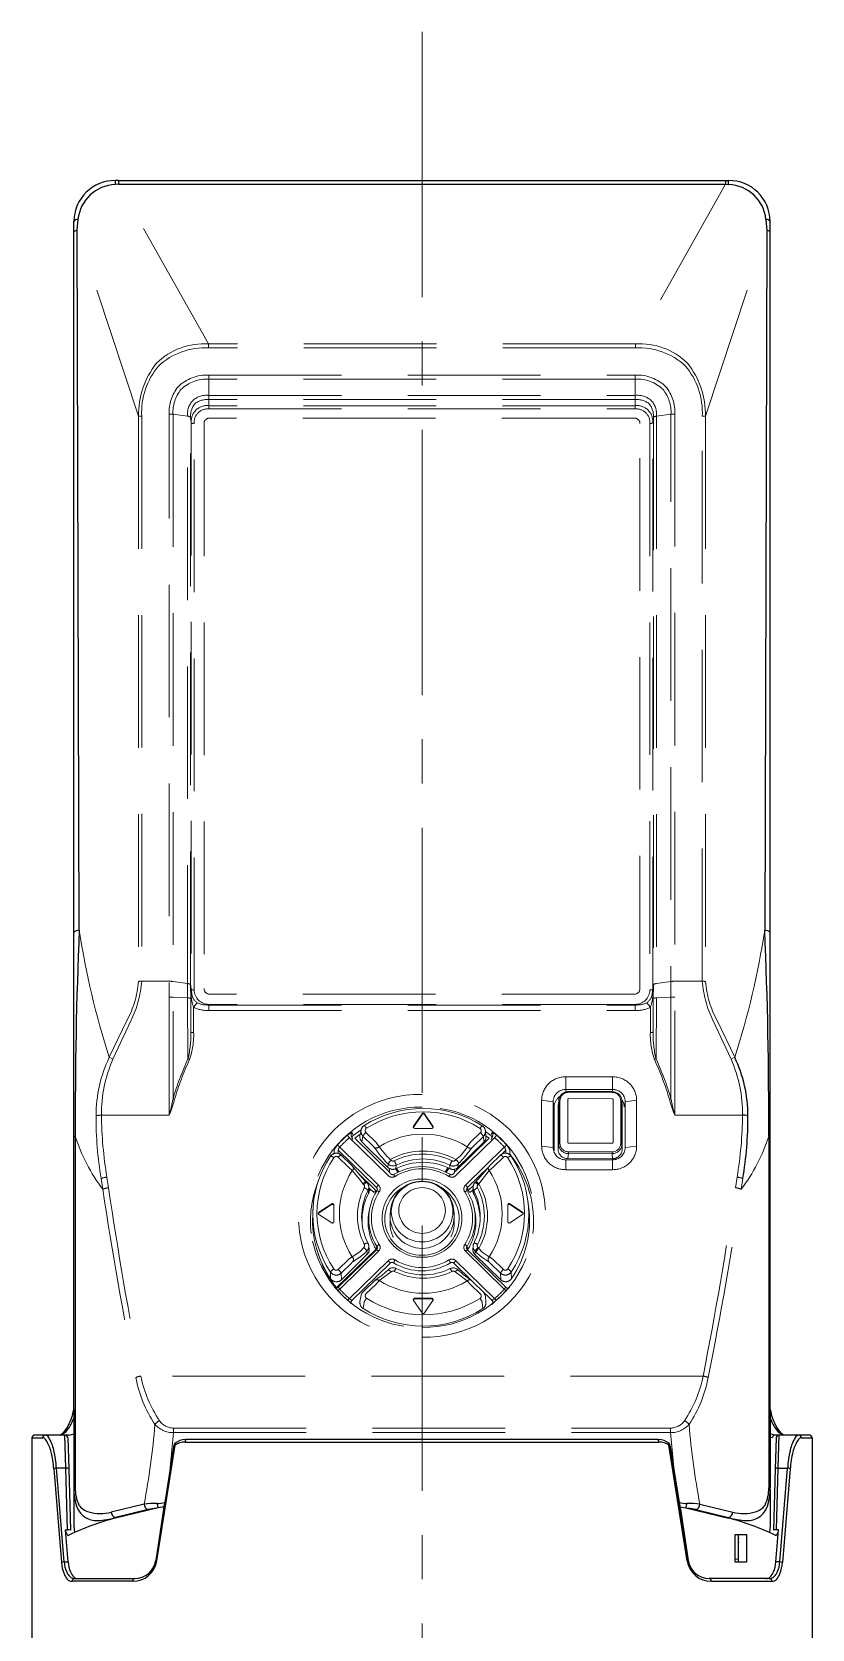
# Model space of a CAD drawing. Header units: millimetres. Extents: x 0 to 70370, y 0 to 11543.
# Drawn here: x 35884.8 to 35940.8, y 5144.4 to 5259.1 of the extents above; entities that cross this region are included whole.
import ezdxf

# ---------------------------------------------------------------- set-up
doc = ezdxf.new("R2010")
doc.units = ezdxf.units.MM
doc.linetypes.add('CENTER2', pattern=[28.575, 19.05, -3.175, 3.175, -3.175])
doc.linetypes.add('HIDDEN2', pattern=[4.7625, 3.175, -1.5875])
for name, color, linetype, lineweight in [('01_外形線', 7, 'Continuous', 25), ('03_かくれ線', 6, 'HIDDEN2', 13), ('04_中心線', 1, 'CENTER2', 9)]:
    doc.layers.add(name, color=color, linetype=linetype, lineweight=lineweight)

msp = doc.modelspace()

# ---------------------------------------------------------------- linework, layer by layer
at = {"layer": '01_外形線', "linetype": 'Continuous'}
for p, q in [((35890.834, 5248.161), (35890.843, 5248.448)), ((35891.054, 5248.179), (35890.834, 5248.161)), ((35891.054, 5248.456), (35890.843, 5248.448)), ((35891.054, 5248.456), (35934.637, 5248.456)), ((35891.054, 5248.456), (35891.054, 5248.179)), ((35891.054, 5248.179), (35934.638, 5248.179)), ((35934.637, 5248.456), (35934.849, 5248.448)), ((35934.637, 5248.456), (35934.638, 5248.179)), ((35934.638, 5248.179), (35934.857, 5248.161)), ((35934.857, 5248.161), (35934.849, 5248.448)), ((35887.846, 5160.193), (35887.846, 5245.514)), ((35888.092, 5244.928), (35888.152, 5245.658)), ((35937.54, 5245.658), (35937.607, 5244.866)), ((35937.846, 5160.193), (35937.846, 5245.514)), ((35888.085, 5244.866), (35888.092, 5244.928)), ((35888.246, 5194.602), (35888.085, 5244.866)), ((35937.607, 5244.866), (35937.445, 5194.602)), ((35887.846, 5179.801), (35887.957, 5179.801)), ((35887.957, 5179.801), (35887.957, 5154.559)), ((35937.735, 5179.801), (35937.735, 5154.559)), ((35937.735, 5179.801), (35937.846, 5179.801)), ((35887.846, 5160.193), (35887.846, 5154.559)), ((35887.891, 5159.725), (35887.957, 5159.614)), ((35887.919, 5159.526), (35887.93, 5154.538)), ((35937.735, 5159.614), (35937.801, 5159.725)), ((35937.773, 5159.526), (35937.762, 5154.538)), ((35937.846, 5160.193), (35937.846, 5154.559)), ((35886.839, 5158.347), (35885.046, 5158.347)), ((35887.506, 5158.347), (35886.839, 5158.347)), ((35887.286, 5155.97), (35887.214, 5158.347)), ((35887.506, 5158.347), (35887.846, 5158.44)), ((35938.186, 5158.347), (35937.846, 5158.44)), ((35937.846, 5158.201), (35938.005, 5158.164)), ((35938.853, 5158.347), (35938.186, 5158.347)), ((35938.406, 5155.97), (35938.478, 5158.347)), ((35940.646, 5158.347), (35938.853, 5158.347)), ((35884.846, 5158.147), (35884.846, 5135.347)), ((35884.846, 5158.147), (35885.608, 5158.147)), ((35887.414, 5158.152), (35887.486, 5155.934)), ((35893.752, 5149.334), (35895.047, 5157.643)), ((35893.814, 5149.306), (35895.118, 5157.611)), ((35895.047, 5157.643), (35894.354, 5153.351)), ((35895.839, 5157.839), (35929.853, 5157.839)), ((35895.96, 5158.039), (35895.862, 5158.035)), ((35929.732, 5158.039), (35895.96, 5158.039)), ((35929.732, 5158.039), (35929.83, 5158.035)), ((35931.878, 5149.306), (35930.574, 5157.611)), ((35931.94, 5149.334), (35930.645, 5157.643)), ((35930.645, 5157.643), (35931.338, 5153.351)), ((35938.278, 5158.152), (35938.206, 5155.934)), ((35940.084, 5158.147), (35940.846, 5158.147)), ((35940.846, 5158.147), (35940.846, 5135.347)), ((35886.417, 5155.929), (35886.966, 5149.193)), ((35887.286, 5155.97), (35886.605, 5155.97)), ((35887.151, 5149.235), (35886.605, 5155.97)), ((35887.404, 5151.55), (35887.286, 5155.97)), ((35887.486, 5155.934), (35887.604, 5151.514)), ((35938.206, 5155.934), (35938.088, 5151.514)), ((35938.288, 5151.55), (35938.406, 5155.97)), ((35938.406, 5155.97), (35939.086, 5155.97)), ((35938.541, 5149.235), (35939.086, 5155.97)), ((35939.275, 5155.929), (35938.726, 5149.193)), ((35887.846, 5154.559), (35887.957, 5154.559)), ((35887.846, 5154.559), (35887.846, 5151.841)), ((35937.846, 5154.559), (35937.735, 5154.559)), ((35937.846, 5154.434), (35937.846, 5154.559)), ((35937.846, 5154.434), (35937.846, 5151.841)), ((35892.893, 5153.388), (35890.527, 5152.814)), ((35893.908, 5153.114), (35890.846, 5152.389)), ((35893.178, 5152.996), (35890.846, 5152.423)), ((35894.294, 5153.014), (35893.739, 5149.334)), ((35894.329, 5153.197), (35893.908, 5153.114)), ((35931.363, 5153.197), (35931.784, 5153.114)), ((35931.398, 5153.014), (35931.953, 5149.334)), ((35931.784, 5153.114), (35934.846, 5152.389)), ((35932.514, 5152.996), (35934.846, 5152.423)), ((35932.799, 5153.388), (35935.165, 5152.814)), ((35887.246, 5151.55), (35887.404, 5151.55)), ((35887.45, 5149.235), (35887.246, 5151.55)), ((35887.846, 5151.841), (35887.89, 5151.346)), ((35890.846, 5152.389), (35890.846, 5152.423)), ((35934.846, 5152.389), (35934.846, 5152.423)), ((35937.846, 5151.841), (35937.802, 5151.346)), ((35938.242, 5149.235), (35938.446, 5151.55)), ((35938.446, 5151.55), (35938.288, 5151.55)), ((35935.331, 5149.216), (35935.331, 5151.216)), ((35935.331, 5151.216), (35936.151, 5151.216)), ((35935.577, 5149.216), (35935.577, 5151.216)), ((35936.151, 5151.216), (35936.151, 5149.216)), ((35887.151, 5149.235), (35887.45, 5149.235)), ((35893.739, 5149.334), (35893.752, 5149.334)), ((35931.953, 5149.334), (35931.94, 5149.334)), ((35935.331, 5149.44), (35935.571, 5149.458)), ((35936.151, 5149.216), (35935.331, 5149.216)), ((35938.541, 5149.235), (35938.242, 5149.235)), ((35887.903, 5148.047), (35892.22, 5148.047)), ((35937.789, 5148.047), (35933.472, 5148.047)), ((35892.072, 5147.847), (35887.723, 5147.847)), ((35933.62, 5147.847), (35937.969, 5147.847))]:
    msp.add_line(p, q, dxfattribs=at)
for centre, radius, start, end in [((35890.814, 5245.48), 2.968, 89.43931, 179.34701), ((35890.938, 5245.36), 2.803, 92.12894, 173.90503), ((35934.878, 5245.48), 2.968, 0.65299, 90.56069), ((35934.753, 5245.36), 2.803, 6.09497, 87.87106), ((35888.155, 5245.254), 0.404, 90.43392, 139.9326), ((35937.537, 5245.254), 0.404, 40.0674, 89.56608), ((35887.93, 5244.715), 0.0855, 120.91485, 171.12551), ((35888.187, 5244.309), 0.566, 100.46239, 122.10047), ((35937.505, 5244.309), 0.566, 57.89953, 79.53761), ((35937.761, 5244.715), 0.0855, 8.87449, 59.08515), ((35888.253, 5194.015), 0.587, 90.61981, 133.88668), ((36183.588, 5181.426), 295.635, 177.44567, 180.31503), ((35642.104, 5181.426), 295.635, 359.68497, 2.55433), ((35937.433, 5194), 0.602, 46.66819, 88.80181), ((35926.46, 5181.269), 9.785, 0.0722, 25.47659), ((35935.883, 5179.624), 1.697, 77.69502, 90.82274), ((35910.144, 5181.15), 26.101, 350.3458, 0.28786), ((35884.175, 5160.78), 3.717, 328.74905, 350.92053), ((35885.224, 5160.422), 2.756, 321.66898, 342.04166), ((35887.472, 5159.554), 0.447, 356.39815, 25.34303), ((35938.219, 5159.554), 0.447, 154.65697, 183.60185), ((35941.517, 5160.78), 3.717, 189.07947, 211.25095), ((35940.468, 5160.422), 2.756, 197.95834, 218.33102), ((35885.046, 5158.147), 0.2, 90, 180), ((35885.805, 5158.149), 0.197, 90.80121, 180.77941), ((35885.738, 5158.002), 0.351, 28.61741, 79.36582), ((35886.228, 5159.483), 1.291, 298.26001, 330.67973), ((35886.744, 5159.188), 0.799, 285.57717, 323.47329), ((35887.214, 5158.147), 0.2, 1.46678, 89.99959), ((35938.194, 5158.157), 0.19, 92.52723, 177.84423), ((35938.478, 5158.147), 0.2, 90.00041, 178.53322), ((35938.948, 5159.188), 0.799, 216.52671, 254.42283), ((35939.464, 5159.483), 1.291, 209.32027, 241.73999), ((35939.954, 5158.002), 0.351, 100.63418, 151.38259), ((35939.887, 5158.149), 0.197, 359.22059, 89.19879), ((35940.646, 5158.147), 0.2, 0, 90), ((35885.53, 5157.757), 0.397, 27.97588, 78.71762), ((35883.6, 5156.518), 2.69, 13.34432, 32.00092), ((35883.624, 5156.675), 2.846, 11.75252, 31.68114), ((35879.86, 5155.469), 6.572, 4.01016, 14.71753), ((35879.253, 5155.509), 7.367, 3.5886, 13.7077), ((35895.345, 5157.554), 0.311, 138.47532, 163.38806), ((35895.131, 5157.735), 0.124, 227.43936, 263.89698), ((35895.213, 5157.699), 0.118, 148.77185, 190.95105), ((35895.275, 5157.696), 0.178, 186.04554, 208.39492), ((35895.919, 5156.722), 1.315, 92.46507, 127.80779), ((35895.806, 5156.689), 1.151, 88.35704, 126.70511), ((35896.118, 5157.843), 0.279, 150.62828, 180.8064), ((35895.97, 5157.933), 0.107, 95.38721, 153.82239), ((35929.722, 5157.933), 0.107, 26.17761, 84.61279), ((35929.574, 5157.843), 0.279, 359.1936, 29.37172), ((35929.773, 5156.722), 1.315, 52.19221, 87.53493), ((35929.886, 5156.689), 1.151, 53.29489, 91.64296), ((35930.417, 5157.696), 0.178, 331.60508, 353.95446), ((35930.561, 5157.735), 0.124, 276.10302, 312.56064), ((35930.346, 5157.554), 0.311, 16.61194, 41.52468), ((35930.479, 5157.699), 0.118, 349.04895, 31.22815), ((35946.439, 5155.509), 7.367, 166.2923, 176.4114), ((35945.831, 5155.469), 6.572, 165.28247, 175.98984), ((35942.068, 5156.675), 2.846, 148.31886, 168.24748), ((35942.092, 5156.518), 2.69, 147.99908, 166.65568), ((35940.162, 5157.757), 0.397, 101.28238, 152.02412), ((35886.612, 5155.49), 0.48, 90.81226, 114.03186), ((35887.341, 5155.705), 0.271, 57.66572, 101.66347), ((35938.351, 5155.705), 0.271, 78.33653, 122.33428), ((35939.08, 5155.49), 0.48, 65.96814, 89.18774), ((35887.969, 5154.421), 0.124, 108.63063, 173.98141), ((35891.985, 5154.521), 4.14, 181.20763, 194.04982), ((35890.427, 5154.443), 2.473, 177.30059, 206.90744), ((35935.265, 5154.443), 2.473, 333.09256, 2.69941), ((35933.707, 5154.521), 4.14, 345.95018, 358.79237), ((35937.723, 5154.421), 0.124, 6.06369, 71.32426), ((35889.49, 5153.743), 1.538, 188.48464, 273.15486), ((35889.275, 5154.08), 1.297, 215.6737, 254.42286), ((35889.755, 5155.587), 2.878, 253.27248, 285.55659), ((35890.952, 5152.835), 0.425, 182.74136, 255.61245), ((35893.905, 5142.967), 10.47, 90.44604, 95.5455), ((35893.321, 5153.4), 0.428, 181.61266, 250.5353), ((35894.147, 5148.333), 4.763, 94.57439, 101.73995), ((35893.691, 5157.4), 3.966, 271.91174, 279.94129), ((35894.653, 5153.482), 0.831, 183.1204, 206.23833), ((35888.14, 5154.274), 6.282, 348.43581, 351.55364), ((35932.001, 5157.4), 3.966, 260.05871, 268.08826), ((35937.552, 5154.274), 6.282, 188.44636, 191.56419), ((35931.038, 5153.482), 0.831, 333.76167, 356.8796), ((35931.787, 5142.967), 10.47, 84.4545, 89.55396), ((35931.545, 5148.333), 4.763, 78.26005, 85.42561), ((35932.371, 5153.4), 0.428, 289.4647, 358.38734), ((35934.74, 5152.835), 0.425, 284.38755, 357.25864), ((35935.937, 5155.587), 2.878, 254.44341, 286.72752), ((35936.202, 5153.743), 1.538, 266.84514, 351.51536), ((35936.417, 5154.08), 1.297, 285.57714, 324.3263), ((35888.179, 5151.621), 0.935, 184.34704, 196.2217), ((35887.677, 5151.461), 0.409, 194.28756, 221.63424), ((35887.459, 5151.285), 0.271, 57.66572, 101.66347), ((35896.037, 5132.961), 20.11, 104.96113, 115.144), ((35889.317, 5157.58), 5.379, 272.74646, 286.51262), ((35936.375, 5157.58), 5.379, 253.48738, 267.25354), ((35929.654, 5132.961), 20.11, 64.856, 75.03887), ((35938.233, 5151.285), 0.271, 78.33653, 122.33428), ((35938.015, 5151.461), 0.409, 318.36576, 345.71244), ((35937.513, 5151.621), 0.935, 343.7783, 355.65296), ((35887.448, 5151.256), 0.102, 221.4325, 296.39643), ((35936.434, 5150.783), 0.888, 175.88539, 184.11461), ((35935.771, 5150.835), 0.223, 150.32533, 176.96392), ((35935.771, 5150.731), 0.223, 183.03608, 209.67467), ((35938.244, 5151.256), 0.102, 243.60357, 318.5675), ((35887.17, 5148.719), 0.516, 92.10334, 113.25144), ((35889.752, 5149.388), 2.793, 183.99658, 201.10887), ((35889.337, 5149.404), 2.193, 184.4194, 204.35683), ((35889.865, 5149.407), 2.422, 184.08096, 201.53972), ((35892.097, 5149.586), 1.74, 269.16512, 350.72599), ((35892.24, 5149.578), 1.531, 269.24456, 350.84475), ((35892.23, 5149.574), 1.528, 269.60774, 350.95057), ((35893.824, 5149.41), 0.104, 226.38915, 264.45067), ((35931.868, 5149.41), 0.104, 275.54933, 313.61085), ((35933.595, 5149.586), 1.74, 189.27401, 270.83488), ((35933.452, 5149.578), 1.531, 189.15525, 270.75544), ((35933.462, 5149.574), 1.528, 189.04943, 270.39226), ((35935.827, 5149.407), 2.422, 338.46028, 355.91904), ((35936.355, 5149.404), 2.193, 335.64317, 355.5806), ((35938.522, 5148.719), 0.516, 66.74856, 87.89666), ((35935.939, 5149.388), 2.793, 338.89113, 356.00342), ((35888.182, 5148.763), 1.103, 200.22817, 223.72559), ((35888.235, 5148.902), 0.982, 204.22943, 227.20856), ((35887.737, 5148.326), 0.48, 222.69228, 268.31047), ((35887.913, 5148.553), 0.507, 227.12325, 268.85131), ((35888.557, 5148.884), 1.012, 201.19231, 225.1192), ((35887.913, 5147.856), 0.191, 93.26823, 182.93209), ((35888.133, 5148.458), 0.412, 225.10026, 268.96956), ((35892.25, 5147.869), 0.18, 99.6839, 187.16944), ((35933.442, 5147.869), 0.18, 352.83056, 80.3161), ((35937.559, 5148.458), 0.412, 271.03044, 314.89974), ((35937.779, 5148.553), 0.507, 271.14869, 312.87675), ((35937.778, 5147.856), 0.191, 357.06791, 86.73177), ((35937.135, 5148.884), 1.012, 314.8808, 338.80769), ((35937.955, 5148.326), 0.48, 271.68953, 317.30772), ((35937.457, 5148.902), 0.982, 312.79144, 335.77057), ((35937.51, 5148.763), 1.103, 316.27441, 339.77183)]:
    msp.add_arc(centre, radius, start, end, dxfattribs=at)
at = {"layer": '03_かくれ線', "ltscale": 3}
for p, q in [((35897.524, 5236.712), (35891.054, 5248.179)), ((35934.638, 5248.179), (35928.168, 5236.712)), ((35892.495, 5231.517), (35888.085, 5244.866)), ((35933.197, 5231.517), (35937.607, 5244.866)), ((35928.168, 5236.712), (35897.524, 5236.712)), ((35897.524, 5236.425), (35897.524, 5236.712)), ((35928.168, 5236.425), (35897.524, 5236.425)), ((35928.168, 5236.425), (35928.168, 5236.712)), ((35897.546, 5234.469), (35897.546, 5232.04)), ((35897.546, 5234.469), (35928.146, 5234.469)), ((35928.146, 5234.18), (35897.546, 5234.18)), ((35928.146, 5234.469), (35928.146, 5232.04)), ((35897.546, 5233.014), (35928.146, 5233.014)), ((35894.695, 5181.32), (35894.695, 5231.68)), ((35896.016, 5231.518), (35894.972, 5231.662)), ((35894.972, 5231.662), (35894.972, 5182.501)), ((35928.146, 5232.713), (35897.546, 5232.713)), ((35928.146, 5232.276), (35897.546, 5232.276)), ((35897.546, 5232.04), (35928.146, 5232.04)), ((35930.72, 5231.662), (35929.676, 5231.518)), ((35930.72, 5182.501), (35930.72, 5231.662)), ((35930.997, 5231.68), (35930.997, 5181.32)), ((35892.495, 5231.517), (35892.495, 5190.928)), ((35892.723, 5231.529), (35892.723, 5190.94)), ((35896.018, 5189.744), (35896.016, 5231.518)), ((35896.238, 5190.743), (35896.238, 5231.434)), ((35896.238, 5231.434), (35896.287, 5231.044)), ((35896.287, 5231.044), (35896.287, 5190.353)), ((35896.487, 5190.313), (35896.487, 5231.004)), ((35897.198, 5230.986), (35897.198, 5190.414)), ((35928.094, 5231.386), (35897.598, 5231.386)), ((35928.494, 5190.414), (35928.494, 5230.986)), ((35929.205, 5231.004), (35929.205, 5190.313)), ((35929.405, 5231.044), (35929.454, 5231.434)), ((35929.405, 5190.353), (35929.405, 5231.044)), ((35929.454, 5231.434), (35929.454, 5190.694)), ((35929.676, 5231.518), (35929.676, 5189.744)), ((35932.969, 5190.94), (35932.969, 5231.529)), ((35933.197, 5231.517), (35933.197, 5190.928)), ((35892.723, 5190.94), (35894.695, 5190.94)), ((35894.972, 5190.922), (35896.018, 5190.777)), ((35896.254, 5190.613), (35896.238, 5190.743)), ((35896.238, 5190.694), (35896.24, 5189.719)), ((35896.254, 5187.294), (35896.254, 5190.613)), ((35896.254, 5190.613), (35896.287, 5190.353)), ((35896.318, 5190.032), (35896.287, 5190.353)), ((35929.374, 5190.032), (35929.405, 5190.353)), ((35929.437, 5190.613), (35929.405, 5190.353)), ((35929.437, 5190.613), (35929.454, 5190.743)), ((35929.437, 5187.294), (35929.437, 5190.613)), ((35929.454, 5190.694), (35929.452, 5189.719)), ((35929.676, 5190.778), (35930.72, 5190.922)), ((35930.997, 5190.94), (35932.969, 5190.94)), ((35894.972, 5189.791), (35894.695, 5189.797)), ((35894.972, 5189.791), (35896.018, 5189.744)), ((35896.016, 5189.744), (35896.046, 5185.375)), ((35896.24, 5189.719), (35896.254, 5187.294)), ((35896.454, 5189.073), (35896.702, 5189.396)), ((35928.146, 5189.277), (35897.546, 5189.277)), ((35897.546, 5188.838), (35897.546, 5189.277)), ((35897.546, 5189.234), (35928.146, 5189.234)), ((35928.094, 5190.014), (35897.598, 5190.014)), ((35928.146, 5188.838), (35928.146, 5189.277)), ((35929.238, 5189.073), (35928.99, 5189.396)), ((35929.452, 5189.719), (35929.437, 5187.294)), ((35929.676, 5189.744), (35929.646, 5185.375)), ((35930.72, 5189.791), (35929.674, 5189.744)), ((35930.72, 5189.791), (35930.997, 5189.797)), ((35890.399, 5185.478), (35891.668, 5188.129)), ((35890.661, 5185.351), (35891.964, 5188.143)), ((35896.454, 5189.073), (35896.454, 5187.253)), ((35897.546, 5188.838), (35928.146, 5188.838)), ((35929.238, 5189.073), (35929.238, 5187.253)), ((35935.031, 5185.351), (35933.728, 5188.143)), ((35935.293, 5185.478), (35934.024, 5188.129)), ((35890.661, 5185.351), (35890.399, 5185.478)), ((35935.031, 5185.351), (35935.293, 5185.478)), ((35926.531, 5184.078), (35923.161, 5184.078)), ((35923.161, 5184.078), (35923.161, 5183.166)), ((35926.531, 5183.166), (35926.531, 5184.078)), ((35921.436, 5182.391), (35921.436, 5179.094)), ((35921.436, 5182.391), (35922.262, 5182.287)), ((35922.262, 5182.287), (35922.336, 5181.921)), ((35922.262, 5178.99), (35922.262, 5182.287)), ((35922.613, 5182.022), (35922.657, 5182.327)), ((35922.657, 5182.327), (35922.657, 5179.249)), ((35922.75, 5179.293), (35922.75, 5182.367)), ((35923.161, 5183.166), (35926.531, 5183.166)), ((35923.195, 5182.998), (35923.161, 5183.166)), ((35923.304, 5179.374), (35923.304, 5182.448)), ((35923.361, 5183.017), (35926.5, 5183.012)), ((35923.361, 5182.964), (35923.361, 5183.017)), ((35923.361, 5182.964), (35926.5, 5182.959)), ((35923.364, 5182.508), (35926.503, 5182.503)), ((35926.531, 5183.166), (35926.5, 5183.012)), ((35926.5, 5183.012), (35926.5, 5182.959)), ((35926.563, 5182.443), (35926.563, 5179.369)), ((35927.109, 5182.36), (35927.109, 5179.285)), ((35927.198, 5179.241), (35927.198, 5182.32)), ((35927.198, 5182.32), (35927.213, 5182.014)), ((35927.356, 5181.921), (35927.43, 5182.287)), ((35927.43, 5182.287), (35928.256, 5182.391)), ((35927.43, 5182.287), (35927.43, 5178.99)), ((35928.256, 5179.094), (35928.256, 5182.391)), ((35894.695, 5181.32), (35889.833, 5181.32)), ((35912.238, 5180.528), (35912.851, 5181.429)), ((35912.249, 5180.495), (35912.849, 5181.377)), ((35912.851, 5181.429), (35912.849, 5181.377)), ((35913.015, 5181.376), (35913.017, 5181.429)), ((35913.015, 5181.376), (35913.616, 5180.493)), ((35913.017, 5181.429), (35913.63, 5180.526)), ((35922.336, 5181.921), (35922.336, 5178.769)), ((35922.613, 5178.886), (35922.613, 5182.022)), ((35927.213, 5178.878), (35927.213, 5182.014)), ((35930.997, 5181.32), (35935.859, 5181.32)), ((35907.905, 5179.86), (35907.831, 5180.055)), ((35908.474, 5180.26), (35907.905, 5179.86)), ((35908.394, 5179.833), (35908.472, 5180.252)), ((35909.558, 5179.361), (35908.824, 5180.08)), ((35912.249, 5180.495), (35912.238, 5180.528)), ((35913.547, 5180.374), (35912.321, 5180.376)), ((35913.63, 5180.526), (35913.616, 5180.493)), ((35917.044, 5180.066), (35916.31, 5179.349)), ((35917.397, 5180.194), (35917.437, 5179.774)), ((35917.787, 5179.86), (35917.403, 5180.139)), ((35917.787, 5179.86), (35917.861, 5180.055)), ((35909.723, 5176.299), (35906.938, 5179.023)), ((35907.634, 5179.704), (35910.419, 5176.98)), ((35907.841, 5179.638), (35907.769, 5179.833)), ((35907.814, 5179.764), (35907.887, 5179.568)), ((35908.028, 5179.667), (35908.416, 5179.947)), ((35910.516, 5177.233), (35908.028, 5179.667)), ((35908.61, 5179.814), (35908.534, 5179.4)), ((35908.534, 5179.4), (35910.397, 5177.574)), ((35908.61, 5179.814), (35909.344, 5179.094)), ((35909.344, 5179.094), (35909.445, 5178.982)), ((35909.558, 5179.361), (35909.773, 5179.055)), ((35917.664, 5179.667), (35915.176, 5177.233)), ((35915.273, 5176.98), (35918.058, 5179.704)), ((35915.429, 5177.565), (35917.293, 5179.385)), ((35918.754, 5179.023), (35915.969, 5176.299)), ((35916.31, 5179.349), (35916.092, 5179.044)), ((35916.519, 5179.082), (35916.417, 5178.97)), ((35916.519, 5179.082), (35917.253, 5179.799)), ((35917.253, 5179.799), (35917.293, 5179.385)), ((35917.431, 5179.839), (35917.664, 5179.667)), ((35917.878, 5179.764), (35917.805, 5179.568)), ((35917.923, 5179.833), (35917.851, 5179.638)), ((35921.436, 5179.094), (35922.262, 5178.99)), ((35922.336, 5178.769), (35922.262, 5178.99)), ((35922.657, 5179.249), (35922.613, 5178.886)), ((35926.503, 5179.309), (35923.363, 5179.314)), ((35927.213, 5178.878), (35927.198, 5179.241)), ((35927.43, 5178.99), (35928.256, 5179.094)), ((35906.538, 5178.791), (35906.538, 5178.573)), ((35906.828, 5178.299), (35907.561, 5177.581)), ((35906.836, 5178.807), (35909.582, 5176.121)), ((35906.836, 5178.807), (35906.836, 5178.574)), ((35907.035, 5178.456), (35907.773, 5177.736)), ((35907.773, 5177.736), (35907.906, 5177.59)), ((35910.411, 5177.817), (35910.397, 5177.574)), ((35910.625, 5178.084), (35910.565, 5178.143)), ((35910.99, 5177.726), (35910.978, 5177.483)), ((35914.855, 5177.719), (35914.848, 5177.477)), ((35915.286, 5178.135), (35915.226, 5178.076)), ((35915.435, 5177.808), (35915.429, 5177.565)), ((35915.435, 5177.808), (35915.495, 5177.867)), ((35917.747, 5177.733), (35917.664, 5177.641)), ((35917.747, 5177.733), (35918.484, 5178.456)), ((35917.955, 5177.579), (35918.687, 5178.3)), ((35918.548, 5178.506), (35918.856, 5178.807)), ((35918.856, 5178.807), (35918.856, 5178.597)), ((35919.154, 5178.791), (35919.154, 5178.479)), ((35926.531, 5178.111), (35923.161, 5178.111)), ((35923.161, 5177.407), (35923.161, 5178.111)), ((35923.313, 5178.199), (35923.357, 5178.562)), ((35923.313, 5178.199), (35926.513, 5178.193)), ((35923.361, 5178.693), (35923.357, 5178.562)), ((35923.357, 5178.562), (35926.498, 5178.556)), ((35926.498, 5178.688), (35923.361, 5178.693)), ((35926.498, 5178.556), (35926.498, 5178.688)), ((35926.498, 5178.556), (35926.513, 5178.193)), ((35926.531, 5178.111), (35926.531, 5177.407)), ((35889.816, 5176.773), (35889.932, 5176.005)), ((35890.341, 5176.109), (35890.228, 5176.877)), ((35907.843, 5177.341), (35907.561, 5177.581)), ((35907.843, 5177.341), (35908.372, 5176.712)), ((35908.405, 5176.986), (35907.906, 5177.59)), ((35909.52, 5175.923), (35908.28, 5177.136)), ((35908.372, 5176.712), (35908.607, 5176.389)), ((35908.405, 5176.986), (35908.822, 5176.538)), ((35910.507, 5177.492), (35910.507, 5177.315)), ((35911.113, 5177.22), (35910.938, 5177.465)), ((35911.19, 5177.258), (35911.021, 5177.504)), ((35914.502, 5177.258), (35914.701, 5177.547)), ((35914.579, 5177.22), (35914.785, 5177.508)), ((35915.184, 5177.315), (35915.184, 5177.434)), ((35916.11, 5176.121), (35917.664, 5177.641)), ((35917.664, 5177.641), (35916.718, 5176.538)), ((35917.675, 5177.338), (35916.926, 5176.383)), ((35917.955, 5177.579), (35917.675, 5177.338)), ((35923.161, 5177.407), (35926.531, 5177.407)), ((35935.35, 5176.109), (35935.464, 5176.877)), ((35935.875, 5176.773), (35935.76, 5176.005)), ((35908.607, 5176.389), (35908.667, 5176.33)), ((35908.875, 5176.487), (35908.822, 5176.538)), ((35908.974, 5175.912), (35909.005, 5175.69)), ((35909.022, 5176.206), (35909.056, 5175.99)), ((35909.043, 5176.074), (35909.187, 5175.933)), ((35916.171, 5175.923), (35916.11, 5176.121)), ((35916.535, 5176.279), (35916.171, 5175.923)), ((35916.516, 5176.157), (35916.502, 5175.961)), ((35916.564, 5175.905), (35916.551, 5175.687)), ((35916.658, 5176.478), (35916.718, 5176.538)), ((35916.866, 5176.324), (35916.926, 5176.383)), ((35904.998, 5174.119), (35905.016, 5174.537)), ((35905.445, 5174.351), (35906.364, 5174.953)), ((35905.459, 5174.311), (35905.445, 5174.351)), ((35905.459, 5174.311), (35906.359, 5174.901)), ((35906.364, 5174.953), (35906.359, 5174.901)), ((35906.515, 5174.82), (35906.52, 5174.872)), ((35906.515, 5174.82), (35906.515, 5173.643)), ((35906.52, 5174.872), (35906.52, 5173.67)), ((35910.582, 5174.354), (35910.555, 5174.011)), ((35910.561, 5174.183), (35910.588, 5174.524)), ((35915.121, 5174.524), (35915.148, 5174.183)), ((35915.128, 5174.354), (35915.155, 5174.011)), ((35918.996, 5173.672), (35918.996, 5174.874)), ((35919.005, 5174.822), (35918.996, 5174.874)), ((35919.005, 5173.645), (35919.005, 5174.822)), ((35919.151, 5174.956), (35920.071, 5174.357)), ((35919.16, 5174.903), (35919.151, 5174.956)), ((35919.16, 5174.903), (35920.06, 5174.317)), ((35920.071, 5174.357), (35920.06, 5174.317)), ((35920.448, 5175.193), (35920.502, 5174.778)), ((35906.365, 5173.589), (35905.445, 5174.188)), ((35906.515, 5173.643), (35906.52, 5173.67)), ((35910.561, 5174.183), (35910.555, 5174.011)), ((35910.555, 5174.011), (35910.555, 5173.545)), ((35915.155, 5174.011), (35915.148, 5174.183)), ((35915.155, 5174.011), (35915.155, 5173.545)), ((35919.005, 5173.645), (35918.996, 5173.672)), ((35920.071, 5174.194), (35919.151, 5173.591)), ((35909.549, 5171.705), (35906.699, 5168.942)), ((35907.561, 5170.965), (35906.828, 5170.245)), ((35906.833, 5168.962), (35909.583, 5171.652)), ((35906.938, 5168.827), (35909.723, 5171.551)), ((35907.056, 5169.502), (35908.916, 5171.332)), ((35910.419, 5170.87), (35907.634, 5168.146)), ((35908.372, 5171.497), (35907.844, 5171.148)), ((35908.405, 5171.14), (35907.879, 5170.787)), ((35908.883, 5171.556), (35908.916, 5171.332)), ((35909.055, 5171.681), (35909.022, 5171.905)), ((35909.549, 5171.705), (35909.609, 5171.892)), ((35918.058, 5168.146), (35915.273, 5170.87)), ((35915.969, 5171.551), (35918.754, 5168.827)), ((35916.143, 5171.705), (35916.082, 5171.892)), ((35916.109, 5171.652), (35918.858, 5168.963)), ((35916.503, 5171.653), (35916.516, 5171.934)), ((35916.656, 5171.549), (35916.642, 5171.325)), ((35916.642, 5171.325), (35918.503, 5169.502)), ((35916.656, 5171.549), (35916.716, 5171.49)), ((35916.716, 5171.49), (35917.13, 5171.135)), ((35916.926, 5171.757), (35916.866, 5171.816)), ((35916.926, 5171.757), (35917.159, 5171.492)), ((35917.13, 5171.135), (35917.643, 5170.784)), ((35917.159, 5171.492), (35917.675, 5171.146)), ((35918.688, 5170.245), (35917.955, 5170.964)), ((35906.271, 5170.056), (35906.285, 5169.577)), ((35907.043, 5169.979), (35907.776, 5170.699)), ((35907.043, 5169.979), (35907.056, 5169.502)), ((35907.814, 5168.007), (35910.56, 5170.692)), ((35909.495, 5169.474), (35909.986, 5169.837)), ((35910.265, 5169.812), (35909.773, 5169.442)), ((35910.411, 5170.22), (35909.986, 5169.837)), ((35910.265, 5169.812), (35910.625, 5170.07)), ((35915.132, 5170.692), (35916.517, 5169.338)), ((35915.226, 5170.062), (35915.588, 5169.803)), ((35915.794, 5169.885), (35915.435, 5170.211)), ((35915.588, 5169.803), (35916.092, 5169.431)), ((35916.371, 5169.463), (35915.794, 5169.885)), ((35917.745, 5170.697), (35918.478, 5169.979)), ((35918.478, 5169.979), (35918.503, 5169.502)), ((35919.251, 5170.058), (35919.273, 5169.579)), ((35906.938, 5168.827), (35906.833, 5168.962)), ((35908.612, 5168.634), (35909.495, 5169.474)), ((35908.824, 5168.479), (35909.558, 5169.196)), ((35909.558, 5169.196), (35909.773, 5169.442)), ((35916.31, 5169.184), (35916.092, 5169.431)), ((35916.31, 5169.184), (35917.044, 5168.465)), ((35916.517, 5169.338), (35916.371, 5169.463)), ((35916.517, 5169.338), (35917.253, 5168.613)), ((35916.945, 5168.919), (35917.878, 5168.007)), ((35918.858, 5168.963), (35918.754, 5168.827)), ((35907.634, 5168.146), (35907.814, 5168.007)), ((35908.395, 5167.947), (35908.473, 5168.379)), ((35908.69, 5167.871), (35908.611, 5167.448)), ((35912.851, 5167.116), (35912.238, 5168.019)), ((35912.321, 5168.171), (35913.547, 5168.169)), ((35912.332, 5168.124), (35912.321, 5168.171)), ((35912.332, 5168.124), (35913.532, 5168.122)), ((35913.63, 5168.016), (35913.017, 5167.116)), ((35913.547, 5168.169), (35913.532, 5168.122)), ((35917.173, 5167.857), (35917.215, 5167.433)), ((35917.397, 5168.316), (35917.437, 5167.884)), ((35918.058, 5168.146), (35917.878, 5168.007)), ((35933.028, 5162.586), (35892.664, 5162.586)), ((35895.006, 5158.52), (35894.761, 5156.027)), ((35895.006, 5158.847), (35930.686, 5158.847)), ((35895.006, 5158.847), (35895.006, 5158.52)), ((35895.006, 5158.52), (35930.686, 5158.52)), ((35930.686, 5158.847), (35930.686, 5158.52)), ((35930.686, 5158.52), (35930.931, 5156.027))]:
    msp.add_line(p, q, dxfattribs=at)
for centre, radius, start, end in [((35897.201, 5231.842), 4.881, 86.21397, 134.44916), ((35897.27, 5231.491), 4.94, 87.05241, 132.31593), ((35928.49, 5231.842), 4.881, 45.55084, 93.78603), ((35928.422, 5231.491), 4.94, 47.68407, 92.94759), ((35898.487, 5231.613), 5.992, 141.70842, 180.91551), ((35897.972, 5231.769), 5.255, 140.047, 182.62668), ((35927.719, 5231.769), 5.255, 357.37332, 39.953), ((35927.205, 5231.613), 5.992, 359.08449, 38.29158), ((35897.373, 5231.592), 2.881, 86.56752, 135.00783), ((35897.376, 5231.58), 2.606, 86.25109, 134.63046), ((35928.318, 5231.592), 2.881, 44.99217, 93.43248), ((35928.316, 5231.58), 2.606, 45.36954, 93.74891), ((35897.587, 5231.809), 2.895, 141.0371, 182.56629), ((35897.575, 5231.799), 2.607, 141.14447, 183.01068), ((35897.373, 5231.566), 1.459, 83.21048, 131.07745), ((35928.318, 5231.566), 1.459, 48.92255, 96.78952), ((35928.117, 5231.799), 2.607, 356.98932, 38.85553), ((35928.105, 5231.809), 2.895, 357.43371, 38.9629), ((35894.704, 5229.612), 2.067, 82.54538, 90.25289), ((35897.417, 5231.674), 1.41, 135.29954, 186.3555), ((35897.538, 5231.562), 1.306, 138.32781, 185.61195), ((35897.405, 5231.16), 1.124, 82.81517, 185.919), ((35897.455, 5231.073), 0.971, 84.64054, 184.09363), ((35897.41, 5231.336), 1.384, 84.35024, 127.7538), ((35928.282, 5231.336), 1.384, 52.2462, 95.64976), ((35928.287, 5231.16), 1.124, 354.081, 97.18483), ((35928.237, 5231.073), 0.971, 355.90637, 95.35946), ((35928.154, 5231.562), 1.306, 354.38805, 41.67219), ((35928.275, 5231.674), 1.41, 353.6445, 44.70046), ((35930.988, 5229.612), 2.067, 89.7483, 97.45583), ((35892.718, 5229.346), 2.182, 89.87344, 95.86185), ((35896.034, 5231.228), 0.29, 45.1782, 93.55343), ((35896.441, 5231.29), 0.29, 237.92898, 279.17156), ((35897.598, 5230.986), 0.4, 90, 180), ((35928.094, 5230.986), 0.4, 0, 90), ((35929.251, 5231.29), 0.29, 260.82843, 302.07101), ((35929.683, 5231.161), 0.356, 91.13704, 130.13214), ((35932.974, 5229.346), 2.182, 84.13815, 90.12656), ((35945.531, 5203.299), 57.941, 188.63263, 197.91256), ((35880.161, 5203.299), 57.941, 342.08744, 351.36737), ((35885.413, 5191.498), 7.104, 331.6931, 355.39998), ((35885.068, 5191.514), 7.676, 333.94942, 355.70742), ((35892.718, 5188.757), 2.182, 89.8736, 95.86186), ((35894.701, 5188.828), 2.112, 82.62584, 90.17004), ((35895.95, 5190.266), 0.516, 56.04202, 82.46707), ((35899.006, 5190.621), 2.752, 180.16338, 192.3528), ((35905.107, 5190.594), 8.853, 179.87395, 184.93424), ((35896.347, 5190.408), 0.0812, 222.32549, 258.27594), ((35896.475, 5190.979), 0.666, 257.50272, 271.05787), ((35897.598, 5190.414), 0.4, 180, 270), ((35928.094, 5190.414), 0.4, 270, 0), ((35929.217, 5190.979), 0.666, 268.94213, 282.49728), ((35929.345, 5190.408), 0.0812, 281.72406, 317.67451), ((35926.685, 5190.621), 2.752, 347.6472, 359.83662), ((35920.585, 5190.594), 8.853, 355.06576, 0.12605), ((35929.742, 5190.266), 0.516, 97.3106, 123.95798), ((35930.988, 5188.872), 2.067, 89.7483, 97.45585), ((35932.974, 5188.757), 2.182, 84.13814, 90.1264), ((35940.623, 5191.514), 7.676, 184.29258, 206.05058), ((35940.279, 5191.498), 7.104, 184.60002, 208.3069), ((35896.008, 5188.566), 1.178, 78.65207, 89.54459), ((35898.622, 5189.948), 2.338, 182.83507, 201.98833), ((35897.238, 5190.153), 0.928, 187.47839, 234.689), ((35897.56, 5190.351), 1.074, 182.03385, 269.23198), ((35897.47, 5191.119), 1.886, 245.97785, 272.31805), ((35928.132, 5190.351), 1.074, 270.76802, 357.96615), ((35928.222, 5191.119), 1.886, 267.68195, 294.02215), ((35928.454, 5190.153), 0.928, 305.311, 352.52161), ((35927.07, 5189.948), 2.338, 338.01167, 357.16493), ((35929.684, 5188.566), 1.178, 90.45541, 101.34793), ((35897.467, 5191.13), 2.293, 243.79127, 271.9689), ((35928.225, 5191.13), 2.293, 268.0311, 296.20873), ((35888.934, 5187.118), 7.322, 346.23028, 1.37813), ((35891.041, 5187.097), 5.415, 340.85299, 1.65705), ((35896.408, 5187.539), 0.29, 237.92899, 279.17157), ((35934.651, 5187.097), 5.415, 178.34295, 199.14701), ((35929.284, 5187.539), 0.29, 260.82843, 302.07101), ((35936.758, 5187.118), 7.322, 178.62187, 193.76972), ((35899.232, 5181.269), 9.785, 154.52341, 179.9278), ((35899.663, 5181.401), 9.83, 156.30827, 180.47194), ((35916.132, 5176.229), 22.07, 155.5182, 163.48879), ((35916.381, 5176.081), 22.234, 155.44656, 163.31287), ((35896.51, 5186.182), 0.931, 240.10255, 247.70936), ((35929.182, 5186.182), 0.931, 292.29064, 299.89745), ((35909.311, 5176.081), 22.234, 16.68713, 24.55344), ((35909.56, 5176.229), 22.07, 16.51121, 24.4818), ((35926.029, 5181.401), 9.83, 359.52806, 23.69173), ((35923.141, 5182.373), 1.706, 89.34684, 179.38733), ((35926.55, 5182.372), 1.706, 0.62881, 90.63702), ((35882.682, 5184.764), 12.496, 344.00157, 349.56602), ((35886.915, 5184.596), 8.441, 337.16609, 345.38283), ((35895.296, 5183.321), 0.882, 248.46029, 256.036), ((35912.691, 5174.091), 8.717, 88.98128, 271.01872), ((35913.001, 5174.091), 8.717, 268.98128, 91.01872), ((35923.141, 5182.287), 0.879, 88.73027, 180.0039), ((35923.217, 5181.916), 0.881, 122.24147, 179.67631), ((35923.356, 5182.318), 0.699, 89.57577, 179.25392), ((35922.759, 5182.218), 0.15, 93.20682, 132.86368), ((35923.353, 5182.362), 0.602, 89.22635, 179.51219), ((35923.364, 5182.448), 0.06, 89.90032, 180), ((35926.497, 5182.31), 0.702, 0.77081, 89.75962), ((35926.504, 5182.354), 0.605, 0.51752, 90.38455), ((35926.503, 5182.443), 0.06, 0, 89.90032), ((35926.551, 5182.287), 0.879, 359.99454, 91.27129), ((35927.101, 5182.223), 0.137, 44.91149, 86.99863), ((35926.667, 5181.951), 0.69, 357.49056, 40.27634), ((35930.396, 5183.321), 0.882, 283.964, 291.53971), ((35938.777, 5184.596), 8.441, 194.61717, 202.83391), ((35943.009, 5184.764), 12.496, 190.43398, 195.99843), ((35889.809, 5179.624), 1.697, 89.17726, 102.30498), ((35915.548, 5181.15), 26.101, 179.71214, 189.6542), ((35918.72, 5181.645), 28.888, 180.6438, 189.50052), ((35912.709, 5173.987), 7.908, 89.00432, 270.99568), ((35912.92, 5173.907), 7.893, 57.39254, 122.40809), ((35912.923, 5173.977), 7.588, 57.39254, 122.40809), ((35912.983, 5173.987), 7.908, 269.00432, 90.99568), ((35912.932, 5181.319), 0.101, 34.50859, 145.29204), ((35912.934, 5181.371), 0.101, 34.50859, 145.29204), ((35906.972, 5181.645), 28.888, 350.49948, 359.3562), ((35908.123, 5179.222), 0.912, 113.23565, 132.94753), ((35907.95, 5179.902), 0.193, 127.77528, 225.56539), ((35907.809, 5179.939), 0.129, 89.4145, 110.69031), ((35907.811, 5180.046), 0.0219, 23.43056, 91.88933), ((35908.947, 5180.161), 0.484, 122.09626, 225.83376), ((35909.433, 5179.37), 0.935, 130.62959, 151.70457), ((35908.522, 5180.254), 0.359, 21.10318, 62.03131), ((35908.959, 5180.219), 0.193, 122.08848, 225.84154), ((35912.319, 5180.474), 0.0978, 146.07236, 271.16217), ((35912.328, 5180.441), 0.0962, 145.75404, 189.08806), ((35913.549, 5180.472), 0.0977, 268.7846, 33.88927), ((35913.536, 5180.439), 0.0962, 346.10734, 34.24596), ((35917.549, 5180.068), 0.616, 127.66363, 150.81163), ((35916.909, 5180.205), 0.194, 314.1892, 57.87638), ((35916.502, 5179.426), 0.838, 26.39464, 49.76207), ((35916.916, 5180.146), 0.484, 314.18511, 57.88047), ((35917.881, 5180.046), 0.0219, 88.11067, 156.56944), ((35917.742, 5179.902), 0.193, 314.43461, 52.22472), ((35917.883, 5179.939), 0.129, 69.30969, 90.5855), ((35917.568, 5179.222), 0.912, 47.05247, 66.76435), ((35899.933, 5183.62), 12.57, 197.68747, 217.28702), ((35907.575, 5178.423), 1.1, 135.65649, 160.46041), ((35912.723, 5173.838), 7.992, 130.78696, 137.94721), ((35907.274, 5179.472), 0.561, 210.00794, 233.20678), ((35907.284, 5178.727), 0.455, 139.45412, 169.85796), ((35912.726, 5173.802), 7.795, 130.78696, 137.94721), ((35908.096, 5180.172), 0.658, 205.4193, 225.38655), ((35908.027, 5179.704), 0.198, 127.96843, 174.50168), ((35908.019, 5179.706), 0.19, 200.93794, 226.01528), ((35908.874, 5179.748), 0.487, 169.98453, 225.66129), ((35909.552, 5179.273), 0.31, 249.83112, 315.4893), ((35916.55, 5183.89), 8.636, 214.63609, 224.68586), ((35912.924, 5174.006), 5.952, 57.83643, 121.9642), ((35914.532, 5182.382), 5.806, 214.95662, 226.90035), ((35913.509, 5180.521), 2.975, 306.66521, 330.24538), ((35908.453, 5184.692), 9.806, 315.90022, 324.30233), ((35916.312, 5179.257), 0.306, 223.98227, 290.04387), ((35916.955, 5179.732), 0.484, 314.16717, 5.05057), ((35917.665, 5179.704), 0.198, 5.51125, 52.02851), ((35917.673, 5179.706), 0.19, 313.98467, 339.10709), ((35917.596, 5180.172), 0.658, 314.61345, 334.5807), ((35912.966, 5173.802), 7.795, 42.05279, 49.21304), ((35912.969, 5173.838), 7.992, 42.05279, 49.21304), ((35918.418, 5179.472), 0.561, 306.79322, 329.99206), ((35918.406, 5178.726), 0.458, 10.22588, 40.46204), ((35918.117, 5178.423), 1.1, 19.53945, 44.34364), ((35923.141, 5179.112), 1.705, 180.60745, 270.65838), ((35923.154, 5179.003), 0.892, 180.8243, 270.44153), ((35923.308, 5178.893), 0.694, 180.60592, 270.45214), ((35922.763, 5179.145), 0.148, 94.78327, 135.59898), ((35923.354, 5179.258), 0.697, 180.78, 270.27696), ((35923.357, 5179.3), 0.607, 180.72988, 270.32818), ((35923.364, 5179.374), 0.06, 180, 269.90032), ((35926.504, 5179.292), 0.604, 269.42087, 359.31767), ((35926.505, 5179.25), 0.693, 269.46855, 359.26999), ((35926.503, 5179.369), 0.06, 269.90032, 0), ((35926.522, 5178.885), 0.692, 269.30524, 359.4333), ((35926.551, 5179.112), 1.705, 269.32115, 359.41302), ((35926.538, 5179.003), 0.892, 269.55847, 359.1757), ((35927.098, 5179.151), 0.135, 41.92605, 85.56956), ((35925.759, 5183.62), 12.57, 322.71298, 342.31253), ((35912.491, 5174.212), 7.481, 146.16685, 213.74985), ((35912.502, 5174.272), 7.194, 146.26427, 213.74464), ((35906.689, 5178.099), 0.497, 45.86306, 145.95157), ((35906.203, 5177.893), 0.49, 49.80142, 81.29393), ((35906.687, 5178.154), 0.203, 45.81803, 145.98014), ((35907.226, 5177.988), 0.505, 112.10821, 141.93127), ((35911.234, 5177.374), 0.935, 130.62959, 151.70457), ((35910.765, 5178.183), 0.509, 225.89585, 296.23594), ((35912.918, 5173.872), 4.876, 60.94679, 118.85385), ((35910.767, 5178.234), 0.207, 226.60915, 295.52264), ((35912.918, 5173.878), 4.651, 63.49361, 116.30702), ((35909.684, 5177.372), 1.353, 15.15285, 29.91316), ((35912.906, 5173.604), 4.332, 63.36705, 116.43358), ((35912.916, 5173.831), 4.346, 63.49361, 116.30702), ((35916.408, 5177.24), 1.625, 150.48903, 162.8262), ((35915.082, 5178.175), 0.508, 243.53339, 313.9455), ((35915.084, 5178.226), 0.207, 244.24853, 313.23035), ((35914.745, 5177.495), 0.838, 26.39464, 49.76207), ((35918.832, 5178.1), 0.497, 34.21856, 134.35674), ((35918.276, 5177.973), 0.526, 38.43062, 66.65678), ((35918.829, 5178.156), 0.202, 34.19522, 134.41838), ((35919.311, 5177.899), 0.486, 98.07038, 130.36153), ((35913.014, 5174.273), 7.194, 326.26427, 33.74464), ((35913.147, 5173.693), 7.708, 353.44768, 38.84263), ((35913.032, 5174.213), 7.479, 326.25411, 33.8575), ((35890.419, 5175.246), 1.642, 96.71239, 111.54564), ((35912.56, 5174.245), 5.642, 146.72213, 213.28678), ((35907.701, 5177.509), 0.221, 310.2712, 21.49379), ((35912.799, 5173.925), 2.812, 89.05183, 270.94817), ((35910.751, 5177.938), 0.508, 225.80941, 296.48765), ((35910.701, 5177.271), 0.406, 225.8857, 301.59334), ((35910.761, 5177.301), 0.254, 176.86461, 280.61818), ((35912.855, 5174.308), 2.273, 1.16191, 178.83809), ((35912.855, 5174.34), 2.215, 1.16191, 178.83809), ((35912.846, 5173.732), 3.895, 58.44971, 121.55029), ((35910.674, 5176.83), 0.258, 21.602, 58.81735), ((35912.846, 5173.779), 3.692, 58.44971, 121.55029), ((35912.892, 5173.925), 2.812, 269.05183, 90.94817), ((35915.018, 5176.83), 0.258, 121.18265, 158.398), ((35914.99, 5177.271), 0.406, 238.40666, 314.1143), ((35915.076, 5177.93), 0.507, 243.28281, 314.03063), ((35914.931, 5177.301), 0.254, 259.38182, 3.13539), ((35917.738, 5177.516), 0.142, 152.57642, 186.93696), ((35917.914, 5177.551), 0.32, 189.44748, 221.75235), ((35912.958, 5174.241), 5.642, 326.72213, 33.28678), ((35935.272, 5175.246), 1.642, 68.45436, 83.28761), ((35890.547, 5174.435), 1.686, 97.01675, 111.39941), ((36181.362, 5219.994), 294.731, 188.58346, 191.25246), ((36186.095, 5219.936), 298.983, 188.42923, 191.05881), ((35912.515, 5173.694), 7.679, 158.38645, 186.42326), ((35912.609, 5174.076), 4.399, 152.56679, 207.44211), ((35912.622, 5174.018), 4.11, 152.56679, 207.44211), ((35912.625, 5173.796), 4.086, 152.37607, 185.44272), ((35908.956, 5176.116), 0.444, 107.6383, 141.94353), ((35909.199, 5175.841), 0.722, 116.7058, 137.42724), ((35908.528, 5176.191), 0.197, 333.4421, 44.96342), ((35908.473, 5175.491), 0.654, 40.03233, 69.32388), ((35908.542, 5176.133), 0.485, 332.86161, 46.76721), ((35908.579, 5175.917), 0.482, 331.94032, 8.69857), ((35912.695, 5173.885), 3.674, 147.13574, 212.86426), ((35909.104, 5175.532), 0.41, 78.31475, 89.98649), ((35908.865, 5175.299), 0.712, 41.16251, 63.09112), ((35912.703, 5173.925), 3.482, 147.13574, 212.86426), ((35909.05, 5176.16), 0.527, 311.76158, 333.254), ((35910.118, 5175.84), 0.605, 130.70246, 152.29758), ((35909.449, 5175.983), 0.191, 326.92616, 46.15569), ((35909.615, 5175.641), 0.238, 46.68861, 91.41331), ((35909.456, 5176.023), 0.384, 327.14616, 45.93569), ((35912.789, 5173.878), 2.61, 117.34376, 271.25571), ((35912.855, 5174.446), 1.676, 1.04708, 178.95292), ((35912.898, 5173.879), 2.611, 268.85464, 60.36589), ((35916.236, 5176.023), 0.384, 134.06431, 212.85384), ((35916.077, 5175.641), 0.238, 88.58669, 133.31139), ((35912.989, 5173.925), 3.482, 327.13574, 32.86426), ((35915.574, 5175.84), 0.605, 27.70242, 49.29754), ((35916.243, 5175.983), 0.191, 133.84431, 213.07384), ((35912.996, 5173.885), 3.674, 327.13574, 32.86426), ((35916.642, 5176.16), 0.527, 206.746, 228.23842), ((35916.827, 5175.299), 0.712, 117.45901, 138.84243), ((35916.94, 5175.897), 0.443, 171.7425, 208.38492), ((35916.93, 5176.105), 0.418, 172.85071, 208.69165), ((35916.971, 5176.148), 0.455, 133.47634, 178.8485), ((35912.931, 5173.792), 4.086, 358.89713, 27.62393), ((35917.039, 5175.529), 0.605, 110.2943, 141.6722), ((35912.916, 5174.01), 4.11, 332.56679, 27.44211), ((35916.511, 5176.064), 0.44, 36.33868, 70.54436), ((35916.572, 5176.123), 0.44, 36.33868, 70.54436), ((35917.005, 5176.185), 0.197, 135.08735, 206.53511), ((35912.925, 5174.07), 4.399, 332.56679, 27.44211), ((35912.931, 5174.07), 4.617, 329.93347, 30.07544), ((35639.597, 5219.936), 298.983, 348.94119, 351.57077), ((35644.33, 5219.994), 294.731, 348.74754, 351.41654), ((35935.144, 5174.435), 1.686, 68.60059, 82.98325), ((35905.497, 5174.269), 0.0968, 122.68174, 237.32716), ((35905.511, 5174.23), 0.0968, 122.68174, 187.15153), ((35906.415, 5174.818), 0.0998, 0.993, 123.8217), ((35906.42, 5174.871), 0.0998, 0.993, 123.8217), ((35912.691, 5173.695), 3.718, 163.67285, 212.34358), ((35910.64, 5174.313), 0.0717, 90.16983, 144.98609), ((35912.855, 5174.43), 2.215, 181.16191, 358.83809), ((35912.855, 5174.507), 1.676, 181.04708, 358.95292), ((35915.069, 5174.313), 0.0717, 35.01391, 89.83017), ((35912.99, 5173.695), 3.728, 327.74254, 15.97353), ((35919.096, 5174.873), 0.0999, 56.23383, 179.28144), ((35919.104, 5174.82), 0.0999, 56.23383, 179.28144), ((35913.036, 5173.799), 7.531, 325.92658, 7.47171), ((35920.008, 5174.235), 0.0968, 357.12144, 57.32716), ((35920.019, 5174.275), 0.0968, 302.68174, 57.32716), ((35912.511, 5173.794), 7.52, 177.52447, 214.11123), ((35906.42, 5173.672), 0.0999, 236.23383, 359.28144), ((35912.855, 5174.058), 2.3, 181.16191, 358.83809), ((35912.746, 5173.549), 2.191, 180.13491, 206.88717), ((35912.963, 5173.549), 2.191, 333.11283, 359.86509), ((35919.096, 5173.674), 0.0998, 180.993, 303.8217), ((35908.528, 5171.961), 0.197, 315.08735, 26.53511), ((35908.927, 5171.769), 0.358, 82.44237, 128.52135), ((35908.511, 5171.907), 0.512, 316.61552, 25.00694), ((35909.991, 5171.614), 0.471, 116.73635, 143.93802), ((35909.456, 5171.827), 0.384, 314.06431, 32.85384), ((35916.236, 5171.827), 0.384, 147.14616, 225.93569), ((35915.701, 5171.614), 0.471, 36.06198, 63.26365), ((35917.02, 5171.899), 0.505, 154.5212, 223.88432), ((35916.611, 5171.771), 0.349, 51.2117, 97.6444), ((35917.005, 5171.955), 0.197, 153.4421, 224.96342), ((35912.61, 5173.686), 7.579, 198.00177, 218.74862), ((35908.741, 5169.453), 1.918, 117.89091, 127.96228), ((35907.618, 5170.944), 0.305, 329.07954, 42.16768), ((35905.323, 5174.563), 4.325, 314.84247, 320.6622), ((35906.338, 5173.999), 3.528, 305.86913, 316.16124), ((35908.062, 5171.113), 0.933, 28.36499, 49.49202), ((35908.622, 5171.651), 0.434, 312.52899, 3.93904), ((35909.451, 5171.788), 0.19, 314.23972, 33.18489), ((35909.497, 5171.386), 0.28, 36.0816, 72.03369), ((35910.701, 5170.578), 0.406, 58.40666, 134.1143), ((35910.024, 5170.411), 0.605, 27.70242, 49.29754), ((35911.604, 5170.435), 0.846, 144.69001, 160.36936), ((35912.846, 5174.069), 3.691, 238.44, 301.56), ((35914.99, 5170.578), 0.406, 45.8857, 121.59334), ((35914.088, 5170.435), 0.846, 19.63064, 35.30999), ((35915.668, 5170.411), 0.605, 130.70246, 152.29758), ((35916.195, 5171.386), 0.28, 107.96631, 143.9184), ((35916.241, 5171.788), 0.19, 146.81511, 225.76028), ((35916.933, 5171.643), 0.431, 178.69977, 227.51404), ((35917.405, 5171.177), 0.836, 130.12595, 153.54041), ((35917.465, 5171.117), 0.836, 130.12595, 153.54041), ((35917.899, 5170.944), 0.302, 138.00805, 211.8999), ((35916.73, 5169.384), 1.999, 52.1918, 61.77855), ((35906.824, 5169.68), 0.669, 117.11674, 145.84506), ((35906.689, 5170.342), 0.508, 214.41766, 314.19594), ((35906.687, 5170.389), 0.202, 214.19522, 314.41838), ((35906.223, 5169.535), 0.933, 28.36499, 49.49202), ((35908.353, 5170.127), 0.813, 125.64255, 135.22063), ((35910.763, 5169.87), 0.497, 63.43735, 135.22613), ((35910.235, 5169.74), 0.511, 40.2635, 69.92783), ((35910.701, 5170.55), 0.2, 57.75461, 134.76634), ((35910.767, 5169.919), 0.207, 64.24853, 133.23035), ((35912.846, 5174.039), 3.895, 238.44971, 301.55029), ((35911.731, 5169.71), 0.96, 140.94347, 155.61495), ((35912.933, 5174.268), 4.651, 243.49361, 296.30702), ((35912.933, 5174.184), 4.332, 243.28987, 296.35018), ((35915.084, 5169.869), 0.49, 44.26915, 117.86264), ((35914.412, 5169.852), 0.632, 22.98153, 45.42671), ((35914.991, 5170.55), 0.2, 45.23366, 122.24539), ((35915.083, 5169.912), 0.207, 46.60915, 115.52264), ((35915.583, 5169.782), 0.455, 109.01138, 141.84069), ((35917.138, 5170.091), 0.858, 44.91171, 53.91115), ((35919.227, 5169.606), 0.836, 130.12595, 153.54041), ((35918.831, 5170.344), 0.508, 226.04207, 325.7561), ((35918.829, 5170.391), 0.203, 225.81803, 325.98014), ((35918.66, 5169.63), 0.729, 35.9394, 62.50299), ((35906.702, 5169.864), 0.506, 214.59774, 314.36451), ((35905.322, 5167.511), 1.911, 39.90712, 50.42777), ((35906.695, 5169.103), 0.197, 256.27841, 314.4447), ((35906.751, 5168.968), 0.234, 279.05104, 322.86165), ((35912.723, 5174.09), 7.992, 222.05279, 229.21304), ((35912.726, 5174.048), 7.795, 222.05279, 229.21304), ((35908.98, 5168.267), 0.519, 135.09548, 167.59727), ((35909.61, 5169.253), 0.25, 49.2251, 117.55972), ((35912.942, 5174.48), 5.952, 237.83643, 301.9642), ((35916.26, 5169.231), 0.26, 73.55258, 130.02195), ((35916.272, 5169.306), 0.186, 57.81207, 70.623), ((35916.913, 5168.265), 0.487, 6.0722, 45.72339), ((35912.966, 5174.048), 7.795, 310.78696, 317.94721), ((35912.969, 5174.09), 7.992, 310.78696, 317.94721), ((35918.855, 5169.866), 0.507, 225.87141, 325.57835), ((35918.94, 5168.968), 0.234, 217.13835, 260.94896), ((35918.997, 5169.103), 0.198, 225.35575, 283.6821), ((35920.098, 5167.759), 1.544, 127.7402, 140.716), ((35904.978, 5165.043), 3.917, 44.4168, 49.88513), ((35907.18, 5168.521), 0.589, 305.18121, 320.44665), ((35907.952, 5167.867), 0.196, 134.7096, 187.13162), ((35908.874, 5167.857), 0.487, 169.36175, 237.32635), ((35912.925, 5174.101), 7.929, 237.04249, 302.75815), ((35909.9, 5167.408), 1.296, 143.65326, 159.04506), ((35908.959, 5168.34), 0.194, 134.1892, 237.87638), ((35912.945, 5174.568), 7.588, 237.39254, 302.40809), ((35912.319, 5168.073), 0.0977, 88.7846, 213.88927), ((35912.33, 5168.027), 0.0971, 88.86087, 180.43682), ((35913.533, 5168.023), 0.0991, 357.94255, 90.51702), ((35913.549, 5168.071), 0.0978, 326.07236, 91.16217), ((35916.909, 5168.326), 0.193, 302.08848, 45.84154), ((35916.116, 5167.493), 1.117, 18.9676, 36.74481), ((35916.952, 5167.843), 0.487, 302.69274, 4.93304), ((35919.705, 5166.166), 2.409, 128.975, 139.96928), ((35917.739, 5167.867), 0.196, 352.90998, 45.24879), ((35918.512, 5168.521), 0.589, 219.55335, 234.81879), ((35912.934, 5167.173), 0.101, 214.50859, 325.29204), ((35892.987, 5160.744), 1.871, 99.96594, 111.6685), ((35901.379, 5164.218), 9.247, 190.82231, 213.50329), ((35901.157, 5164.267), 8.659, 191.19597, 214.37512), ((35924.534, 5164.267), 8.659, 325.62488, 348.80403), ((35924.313, 5164.218), 9.247, 326.49671, 349.17769), ((35932.705, 5160.744), 1.871, 68.3315, 80.03406), ((35894.44, 5158.469), 1.006, 115.2438, 140.0836), ((35895.003, 5160.039), 1.191, 213.65533, 270.15448), ((35930.689, 5160.039), 1.191, 269.84552, 326.34467), ((35931.252, 5158.469), 1.006, 39.9164, 64.7562), ((35845.435, 5162.729), 48.369, 348.86493, 355.71426), ((35895.004, 5160.318), 1.798, 222.03837, 270.07088), ((35930.688, 5160.318), 1.798, 269.92912, 317.96163), ((35980.257, 5162.729), 48.369, 184.28574, 191.13507)]:
    msp.add_arc(centre, radius, start, end, dxfattribs=at)
at = {"layer": '04_中心線'}
msp.add_line((35912.846, 5259.118), (35912.846, 4767.713), dxfattribs=at)

doc.saveas('drawing.dxf')
